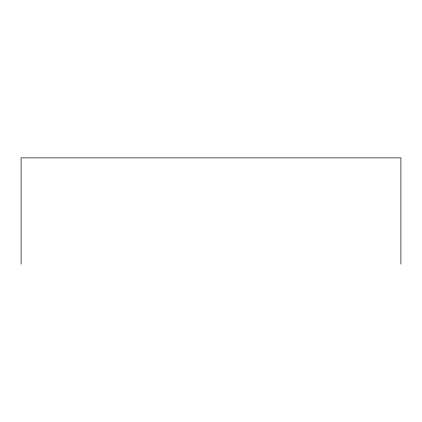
<?xml version="1.0" encoding="UTF-8"?>
<svg xmlns="http://www.w3.org/2000/svg" width="422" height="422" viewBox="0 0 422 422"><rect width="100%" height="100%" fill="white"/><g stroke="black" fill="none" stroke-linecap="round" stroke-linejoin="round"><path stroke-width="0.63" d="M400.9 264.125L400.9 157.875L21.1 157.875L21.1 264.125"/></g></svg>
